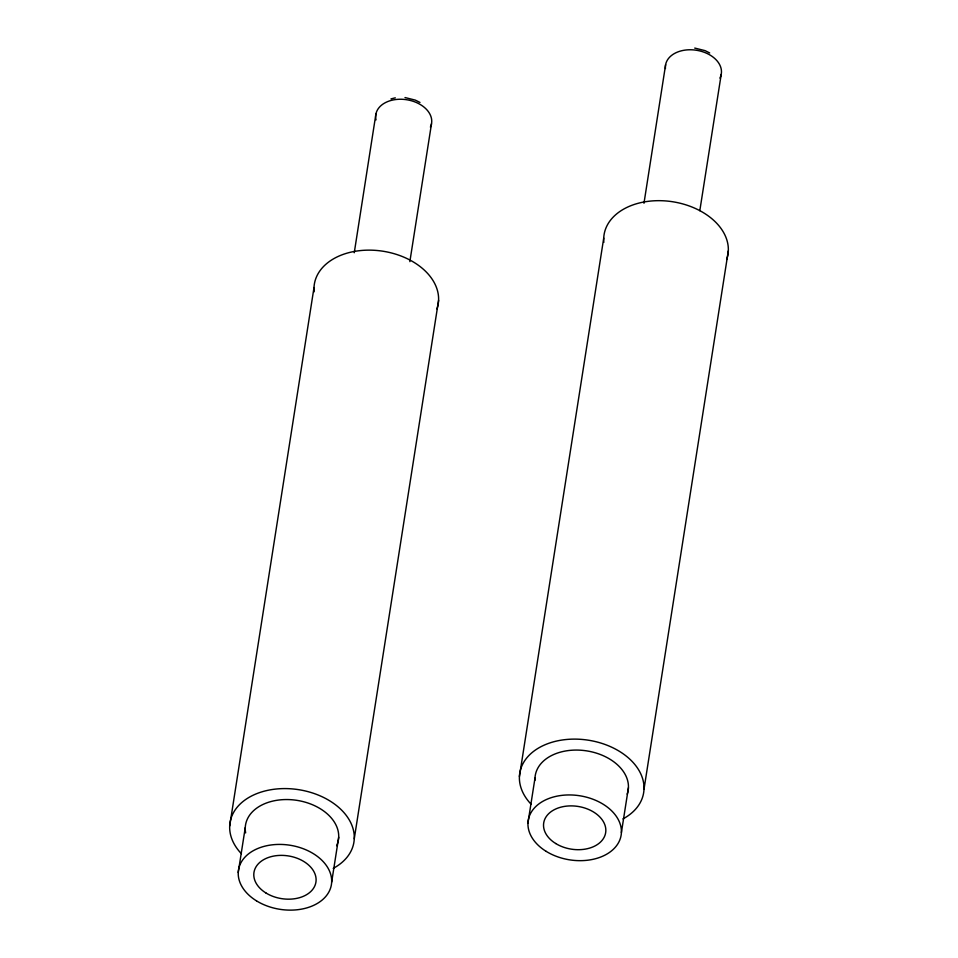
<?xml version="1.0" encoding="UTF-8"?>
<svg xmlns="http://www.w3.org/2000/svg" width="958" height="958" viewBox="0 0 958 958"><rect width="100%" height="100%" fill="white"/><g stroke="black" fill="none" stroke-linecap="round" stroke-linejoin="round"><path stroke-width="1.44" d="M229.681 826.012L314.008 287.556M238.231 872.475L245.26 827.604M354.256 252.744L375.895 114.134M409.856 261.642L431.495 123.786M331.672 882.067L338.701 837.196M354.268 838.801L438.584 300.345M519.416 776.531L603.732 238.087M527.954 823.006L534.983 778.135M643.98 203.264L665.63 64.653M699.807 210.7L721.23 74.317M621.395 832.598L628.424 787.727M643.992 789.32L728.32 250.876M390.96 98.902L395.295 97.836M694.73 48.08L705.076 50.642L709.698 52.965M405.006 97.548L415.341 100.123L419.975 102.446M534.995 780.267A47.038 32.44 8.9 0 1 586.332 750.821A47.038 32.44 8.9 0 1 627.191 794.158M531.163 804.289A62.713 43.254 8.9 0 1 543.605 745.396A62.713 43.254 8.9 0 1 629.753 759.107A62.713 43.254 8.9 0 1 622.951 818.91M603.839 242.374A62.713 43.254 8.9 0 1 671.175 201.527A62.713 43.254 8.9 0 1 726.667 259.45M665.439 68.509A28.225 19.459 8.9 0 1 697.196 50.379A28.225 19.459 8.9 0 1 719.901 78.089M245.643 832.921A47.038 32.44 8.9 0 1 295.95 800.205A47.038 32.44 8.9 0 1 336.605 845.722M241.44 853.77A62.713 43.254 8.9 0 1 253.882 794.865A62.713 43.254 8.9 0 1 340.03 808.588A62.713 43.254 8.9 0 1 333.216 868.379M314.116 291.843A62.713 43.254 8.9 0 1 381.44 250.996A62.713 43.254 8.9 0 1 436.932 308.919M376.027 119.894A28.225 19.459 8.9 0 1 405.761 99.596A28.225 19.459 8.9 0 1 430.405 127.103M546.216 851.387A47.038 32.44 8.9 0 0 621.024 835.831A47.038 32.44 8.9 0 0 556.79 796.194A47.038 32.44 8.9 0 0 546.216 851.387M555.712 843.519A31.363 21.627 8.9 0 0 605.576 833.149A31.363 21.627 8.9 0 0 562.753 806.72A31.363 21.627 8.9 0 0 555.712 843.519M256.493 900.855A47.038 32.44 8.9 0 0 331.288 885.3A47.038 32.44 8.9 0 0 267.066 845.663A47.038 32.44 8.9 0 0 256.493 900.855M265.977 893A31.363 21.627 8.9 0 0 315.841 882.629A31.363 21.627 8.9 0 0 273.03 856.201A31.363 21.627 8.9 0 0 265.977 893"/></g></svg>
